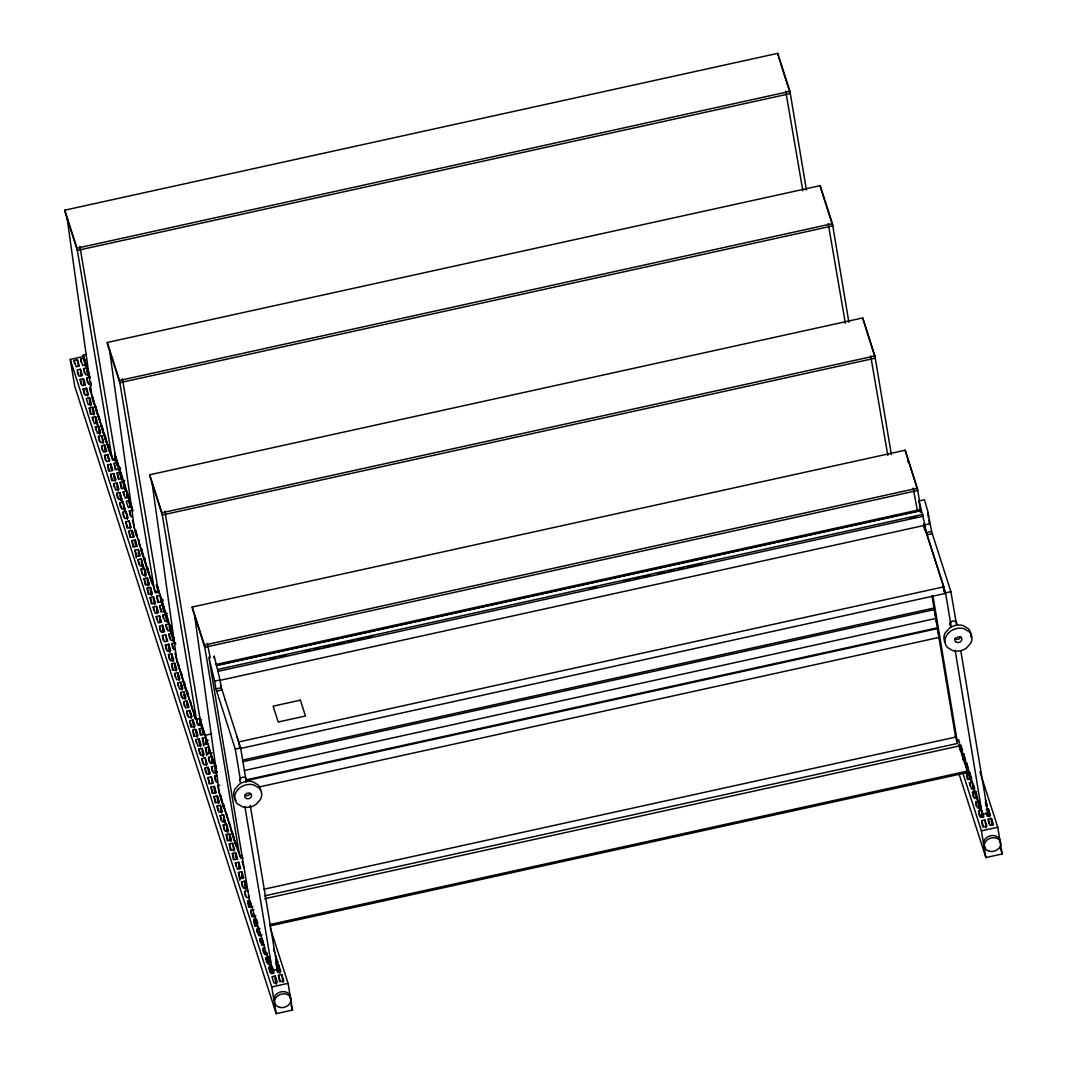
<?xml version="1.0" encoding="UTF-8"?>
<svg xmlns="http://www.w3.org/2000/svg" width="1067" height="1067" viewBox="0 0 1067 1067"><rect width="100%" height="100%" fill="white"/><g stroke="black" fill="none" stroke-linecap="round" stroke-linejoin="round"><path stroke-width="1.5" d="M950.244 623.075L951.297 621.794A3.388 2.734 -17.8 0 1 954.658 621.047L956.045 621.794A3.548 2.854 -17.8 0 1 956.512 624.582L950.897 591.665L931.584 531.486L927.89 511.546L924.449 499.769L919.087 500.957L920.381 512.307M259.001 786.993L939.16 637.386L934.505 609.564L934.012 608.017L242.462 760.131M245.81 781.511L246.25 780.817A3.548 2.854 -17.8 0 0 245.783 778.03L244.383 777.283A3.388 2.734 -17.8 0 0 241.035 778.016L239.982 779.31A3.548 2.854 -17.8 0 0 240.435 782.098M250.238 793.408L249.465 793.128A3.388 2.734 -17.8 0 0 246.117 793.861L245.063 795.142A3.548 2.854 -17.8 0 0 245.53 797.929L246.917 798.676A3.388 2.734 -17.8 0 0 250.278 797.943L251.332 796.649A3.548 2.854 -17.8 0 0 250.865 793.875L250.238 793.408L249.251 794.768A3.388 2.734 -17.8 0 1 245.903 795.515L245.143 795.222M955.325 638.92L956.392 637.626M780.644 63.5L790.314 93.589L77.358 250.412L65.154 212.4L64.78 210.172L777.736 53.35L789.94 91.362L806.425 190.006M64.78 210.172L76.984 248.184L789.94 91.362M821.083 189.446L832.78 225.871L119.837 382.706L107.634 344.694L107.26 342.467L820.203 185.645L832.407 223.657L848.892 322.301M83.746 357.472L83.213 355.191L86.467 354.471M270.271 927.89L288.077 983.347L292.531 1010.049L276.193 1013.65L74.717 386.134L70.249 359.432L83.626 356.485M74.09 360.473L77.358 359.752L79.385 366.074L76.117 366.795L74.09 360.473L74.61 363.62M80.625 359.032L83.893 358.325L85.934 364.647L82.652 365.367L80.625 359.032L81.159 362.18M86.12 360.153L84.706 360.473L86.014 365.421M80.398 369.235L77.131 369.956L79.158 376.278L82.439 375.571L80.398 369.235L81.452 375.531M83.666 368.528L86.947 367.808L88.974 374.13L85.707 374.85L83.666 368.528L84.466 373.237M80.185 379.439L83.453 378.732L85.48 385.054L82.212 385.774L80.185 379.439L80.972 384.16M87.507 382.72L86.72 378.011L89.988 377.291M90.922 383.853L88.748 384.333L86.72 378.011M107.26 342.467L119.464 380.479L832.407 223.657M83.226 388.935L86.494 388.215L88.521 394.537L85.253 395.257L83.226 388.935L84.013 393.643M89.535 397.698L86.267 398.418L88.294 404.74L91.562 404.02L89.535 397.698L90.855 405.553M89.308 407.901L92.589 407.181L94.616 413.503L91.349 414.223L89.308 407.901L90.362 414.183M92.362 417.384L95.63 416.663L97.657 422.985L94.389 423.706L92.362 417.384L92.882 420.518M95.403 426.867L98.671 426.146L100.698 432.468L97.43 433.189L95.403 426.867L95.923 430.001M98.444 436.35L101.712 435.629L103.752 441.951L100.485 442.672L98.444 436.35L99.231 441.058M101.498 445.833L104.766 445.112L106.793 451.434L103.526 452.155L101.498 445.833L102.285 450.541M104.539 455.316L107.807 454.595L109.834 460.917L106.567 461.638L104.539 455.316L105.326 460.024M117.423 465.759L116.383 459.477L113.102 460.197L111.075 453.875M107.58 464.799L110.848 464.078L112.889 470.4L109.608 471.121L107.58 464.799L108.634 471.08M114.129 463.358L117.397 462.638L119.424 468.96L116.156 469.68L114.129 463.358L115.169 469.64M120.691 467.853L119.277 468.16L120.731 476.816M110.635 474.282L113.902 473.561L115.93 479.883L112.662 480.603L110.635 474.282L111.675 480.563M117.17 472.841L120.438 472.121L122.465 478.443L119.197 479.163L117.17 472.841L118.224 479.123M862.683 317.939L875.26 358.165L162.304 514.988L150.1 476.989L149.74 474.762L862.683 317.939L874.887 355.938L891.372 454.595M123.345 480.83L124.759 480.523M113.676 483.764L116.943 483.044L118.971 489.366L115.703 490.086L113.676 483.764L114.196 486.912M120.211 482.324L123.479 481.604L125.506 487.939L122.238 488.646L120.211 482.324L121.265 488.619M117.503 497.969L116.716 493.247L119.984 492.527L122.812 503.571M123.252 491.807L126.533 491.1L128.56 497.422L125.292 498.142L123.252 491.807L123.785 494.955M122.011 498.849L118.744 499.569L116.716 493.247M120.544 507.452L119.757 502.73L123.038 502.01L125.853 513.054M129.574 500.583L126.306 501.303L128.333 507.625L131.601 506.905L129.574 500.583L130.627 506.865M125.066 508.345L121.798 509.052L119.757 502.73M122.812 512.213L126.079 511.506L128.107 517.828L124.839 518.549L122.812 512.213L123.599 516.935M130.134 515.494L129.347 510.786L132.615 510.066M149.74 474.762L161.931 512.774L874.887 355.938M125.853 521.71L129.12 520.989L131.148 527.311L127.88 528.032L125.853 521.71L126.906 527.992M128.894 531.193L132.161 530.472L134.202 536.794L130.934 537.515L128.894 531.193L129.947 537.475M131.948 540.676L135.216 539.955L137.243 546.277L133.975 546.998L131.948 540.676L132.988 546.958M134.989 550.159L138.257 549.438L140.284 555.76L137.016 556.481L134.989 550.159L136.296 558.014M138.817 564.35L138.03 559.642L141.297 558.921L144.125 569.951M143.338 565.243L140.057 565.963L138.03 559.642M141.084 569.124L144.352 568.404L146.379 574.726L143.111 575.446L141.084 569.124L141.871 573.833M144.125 578.607L147.393 577.887L149.42 584.209L146.152 584.929L144.125 578.607L145.179 584.889M147.166 588.09L150.434 587.37L152.461 593.692L149.193 594.412L147.166 588.09L148.22 594.372M150.207 597.573L153.488 596.853L155.515 603.175L152.248 603.895L150.207 597.573L151.261 603.855M156.756 596.133L160.023 595.413L162.051 601.735L158.783 602.455L156.756 596.133L157.796 602.415M162.904 599.307L161.49 599.614L162.371 604.949M163.411 600.881L161.997 601.201L163.358 609.59M153.261 607.056L156.529 606.336L158.556 612.658L155.289 613.378L153.261 607.056L153.781 610.204M160.85 611.898L159.797 605.616L163.064 604.896L166.665 620.647M165.092 611.218L161.824 611.938L159.797 605.616M905.163 450.221L917.727 490.46L204.784 647.282L192.58 609.27L192.207 607.043L905.163 450.221L917.367 488.233L919.367 500.263M166.065 613.872L167.479 613.552M156.302 616.539L159.57 615.819L161.597 622.141L158.329 622.861L156.302 616.539L156.822 619.687M162.838 615.099L166.105 614.379L168.146 620.714L164.878 621.421L162.838 615.099L163.371 618.246M162.611 625.302L159.343 626.022L161.384 632.344L164.651 631.624L162.611 625.302L163.664 631.597M165.892 624.582L169.16 623.875L171.187 630.197L167.919 630.917L165.892 624.582L166.679 629.303M171.547 626.222L170.133 626.542L172.774 637.959L171.24 633.211M162.397 635.505L165.665 634.785L167.692 641.12L164.425 641.827L162.397 635.505L163.184 640.227M168.933 634.078L172.2 633.358L174.228 639.68L170.96 640.4L168.933 634.078L169.72 638.786M165.438 644.988L168.706 644.281L170.733 650.603L167.466 651.323L165.438 644.988L166.225 649.71M172.761 648.269L171.974 643.561L175.241 642.841M192.207 607.043L204.411 645.055L917.367 488.233M168.479 654.484L171.747 653.764L173.788 660.086L170.507 660.806L168.479 654.484L169.266 659.193M171.534 663.967L174.801 663.247L176.829 669.569L173.561 670.289L171.534 663.967L172.574 670.249M174.575 673.45L177.842 672.73L179.87 679.052L176.602 679.772L174.575 673.45L175.095 676.585M215.801 664.514L920.968 509.412M216.948 665.301L920.514 510.546M219.242 664.914L921.154 510.519M217.908 669.436L923.088 514.321M269.738 659.153L276.246 657.725M279.487 657.019L285.996 655.591M303.868 651.657L310.364 650.23M313.618 649.51L320.113 648.082M323.368 647.362L329.863 645.935M333.117 645.215L344.481 642.721M347.735 642.001L354.231 640.573M357.485 639.853L363.98 638.426M367.235 637.719L372.103 636.639M589.838 588.744L596.333 587.317M623.955 581.248L630.464 579.808M633.705 579.101L640.213 577.674M643.454 576.954L649.963 575.526M658.086 573.739L664.581 572.312M667.835 571.592L674.331 570.165M677.585 569.445L684.08 568.017M687.335 567.311L701.953 564.083M909.938 518.335L916.433 516.908M218.215 671.29L923.408 516.161M177.615 682.933L180.883 682.213L182.91 688.535L179.643 689.255L177.615 682.933L178.149 686.068M240.475 780.244L235.274 749.074L215.947 688.895L214.654 681.106L220.015 679.932L214.187 656.005L214.107 658.192M951.297 627.289L945.535 592.839L926.223 532.66L924.916 524.871L930.277 523.697M219.402 680.466L924.582 525.351M180.656 692.416L183.937 691.696L185.965 698.018L182.697 698.738L180.656 692.416L181.443 697.124M215.947 688.895L221.309 687.722L220.015 679.932M926.223 532.66L931.584 531.486M216.668 691.109L222.029 689.936M926.93 534.874L932.291 533.7M183.644 701.713L186.912 700.992L188.952 707.314L185.671 708.035L183.644 701.713L184.431 706.421M186.685 711.196L189.966 710.475L191.993 716.797L188.726 717.517L186.685 711.196L187.485 715.904M189.739 720.678L193.007 719.958L195.034 726.28L191.767 727L189.739 720.678L190.78 726.96M201.57 724.84L199.542 718.518L196.275 719.238L198.302 725.56L201.57 724.84L202.89 732.696M201.543 719.665L200.129 719.972L201.25 726.654M200.636 721.559L200.929 723.346L197.262 724.186L161.931 512.774M192.78 730.161L196.048 729.441L198.075 735.763L194.808 736.483L192.78 730.161L193.834 736.443M199.316 728.721L202.583 728.001L204.624 734.323L201.356 735.043L199.316 728.721L200.369 735.003M211.759 733.856L205.251 735.283L205.544 737.07M195.821 739.644L199.102 738.924L201.13 745.246L197.862 745.966L195.821 739.644L196.355 742.792M202.37 738.204L205.638 737.484L207.665 743.806L204.397 744.526L202.37 738.204L203.677 746.06M208.158 740.258L206.745 740.565L207.038 742.352M198.875 749.127L202.143 748.407L204.17 754.729L200.903 755.449L198.875 749.127L199.662 753.836M206.718 755.543L205.411 747.687L208.679 746.967L210.706 753.289M212.226 752.929L207.438 754.009L205.411 747.687M235.274 749.074L240.635 747.9L246.384 782.338M945.535 592.839L950.897 591.665M944.922 593.519L239.888 748.607L238.768 741.925L943.815 586.837L944.922 593.519L942.668 586.063M201.916 758.61L205.184 757.89L207.211 764.212L203.944 764.932L201.916 758.61L202.703 763.318M211.719 756.45L208.452 757.17L210.479 763.492L213.76 762.772L211.719 756.45L212.773 762.732M204.957 768.093L208.225 767.373L210.266 773.695L206.985 774.415L204.957 768.093L205.744 772.815M212.293 771.374L211.506 766.653L216.294 765.599M214.88 765.906L215.174 767.68L216.588 767.373M242.956 761.678L934.505 609.564M208.012 777.576L211.279 776.856L213.307 783.178L210.039 783.898L208.012 777.576L209.052 783.858M215.334 780.857L214.547 776.136L216.721 775.656M244.436 770.507L935.986 618.393M211.053 787.059L214.32 786.339L216.348 792.661L213.08 793.381L211.053 787.059L212.106 793.341M219.775 785.152L217.588 785.619L220.669 798.236M246.624 779.764L938.173 627.649M246.13 780.671L937.68 628.543M214.094 796.542L217.361 795.822L219.402 802.157L216.121 802.864L214.094 796.542L215.147 802.837M217.135 806.025L220.416 805.318L222.443 811.64L219.175 812.36L217.135 806.025L217.935 810.747M220.976 820.23L220.189 815.521L223.456 814.801L226.271 825.831M225.484 821.123L222.216 821.843L220.189 815.521M223.23 825.004L226.497 824.284L228.525 830.606L225.257 831.326L223.23 825.004L224.017 829.713M226.271 834.487L229.552 833.767L231.579 840.089L228.311 840.809L226.271 834.487L227.324 840.769M229.325 843.97L232.593 843.25L234.62 849.572L231.352 850.292L229.325 843.97L230.365 850.252M232.366 853.453L235.634 852.733L237.661 859.055L234.393 859.775L232.366 853.453L233.42 859.735M242.116 855.947L239.742 856.468L204.411 645.055M243.116 857.855L240.929 858.335L238.901 852.013M235.407 862.936L238.675 862.216L240.715 868.538L237.434 869.258L235.407 862.936L235.94 866.071M238.461 872.419L241.729 871.699L243.756 878.021L240.488 878.741L238.461 872.419L239.768 880.275M241.502 881.902L244.77 881.182L246.797 887.504L243.529 888.224L241.502 881.902L242.289 886.61M245.33 896.093L244.543 891.385L247.811 890.665M264.029 889.211L955.579 737.097L957.606 743.432L264.429 895.907M248.758 897.227L246.57 897.707L244.543 891.385M248.638 907.15L247.584 900.868L249.771 900.388M264.589 898.761L961.62 745.433M252.892 906.47L249.625 907.19L247.584 900.868M960.393 750.848L962.567 750.368L961.554 747.207M251.679 916.633L250.638 910.351L253.906 909.631M961.407 754.009L963.581 753.529L965.101 758.277M255.933 915.953L252.666 916.673L250.638 910.351M963.434 760.331L965.608 759.851M254.733 926.116L253.679 919.834L256.947 919.114M964.448 763.492L966.635 763.012L968.156 767.76M257.894 925.676L255.707 926.156L253.679 919.834M966.475 769.814L968.663 769.334M269.524 924.622L967.569 771.081L967.782 772.415L269.751 925.956M257.254 932.465L256.72 929.317L260.001 928.597M966.409 773.215L969.676 772.495L971.704 778.817L968.436 779.537L966.409 773.215L967.449 779.497M262.029 934.932L258.761 935.639L256.72 929.317M260.295 941.948L259.774 938.8L261.949 938.333M969.97 785.846L969.45 782.698L972.717 781.978M263.976 944.655L261.802 945.135L259.774 938.8M264.989 947.816L262.815 948.296L264.843 954.618L267.03 954.138M973.277 796.902L972.49 792.181L975.758 791.461L976.785 794.622M977.799 797.796L974.531 798.503L972.49 792.181M266.643 962.487L265.856 957.779L268.044 957.299M976.332 806.385L975.545 801.664L978.812 800.957L980.12 808.799M270.071 963.621L267.884 964.101L265.856 957.779M275.513 962.421L277.7 961.941L278.487 966.649M269.698 971.97L268.911 967.262L271.085 966.782M276.54 965.582L278.714 965.101L280.741 971.423L277.473 972.144L276.46 968.983M978.586 811.16L981.853 810.44L983.881 816.762L980.613 817.482L978.586 811.16L979.373 815.868M986.215 809.48L988.389 808.999L990.429 815.321L987.148 816.042L986.135 812.881M272.498 973.758L270.498 964.981L272.272 970.503L277.633 969.329L250.225 805.305M955.138 650.256L982.254 814.454L987.895 813.094L960.767 650.71M275.219 976.025L271.952 976.745L273.979 983.067L277.247 982.347L275.219 976.025L276.526 983.881M278.487 975.305L281.755 974.584L283.782 980.906L280.514 981.627L278.487 975.305L279.541 981.587M981.627 820.643L984.894 819.923L986.935 826.245L983.654 826.965L981.627 820.643L982.68 826.925M988.175 819.203L991.443 818.482L993.47 824.804L990.203 825.525L988.175 819.203L988.962 823.911M70.249 359.432L271.725 986.948L288.077 983.347M963.088 773.788L981.4 830.846L997.752 827.245L1002.22 853.947L985.868 857.548L958.9 773.562M959.74 636.892L961.14 637.639A3.548 2.854 -17.8 0 1 961.594 640.413L960.54 641.707A3.388 2.734 -17.8 0 1 957.192 642.441L955.792 641.694M954.778 638.533L956.179 639.28A3.388 2.734 -17.8 0 0 959.526 638.546L960.58 637.252A3.548 2.854 -17.8 0 0 960.807 636.506M919.087 500.957L924.916 524.871M778.617 57.165L780.137 61.913M785.725 91.202L802.851 190.793M828.205 223.496L845.331 323.088M870.672 355.791L887.811 455.382M913.152 488.072L917.447 510.853M943.908 587.157L923.569 523.804L924.689 530.486M923.929 525.337L925.849 531.326M938.653 635.839L939.16 637.386M979.946 771.788L997.752 827.245M985.348 799.516L987.375 805.838M1000.179 847.611L1002.22 853.947M986.575 808.946L987.895 813.094M973.731 785.139L974.745 788.3L971.477 789.02L969.45 782.698M979.319 802.531L980.84 807.279L977.572 807.986L975.545 801.664M958.593 739.684L959.513 742.552M967.649 767.893L964.501 758.077L964.861 760.291M965.235 761.465L967.009 769.907M959.433 745.74L967.569 771.081M981.24 814.241L982.267 817.415M958.9 744.739L967.782 772.415M959.193 746.527L960.727 751.275M79.905 246.464L115.876 458.81L112.315 459.597L76.984 248.184M122.385 378.745L158.356 591.105L154.782 591.892L119.464 380.479M164.851 511.04L200.823 723.399M207.331 643.334L210.266 657.939M220.442 684.827L240.635 747.9M236.794 736.217L238.715 742.179M83.213 355.191L90.295 377.891M114.743 453.382L133.015 510.92M156.942 584.836L174.481 640.093M175.268 642.547L175.722 643.961M199.662 717.864L216.908 772.241M114.849 454.742L116.383 459.477M273.632 949.297L274.659 952.458M277.7 961.941L275.673 955.619L276.98 963.474M114.863 455.649L117.583 465.292M119.584 469.947L121.918 479.59L119.891 473.255M123.652 482.617L125.719 490.633M156.316 584.769L157.329 587.944M158.223 590.304L159.236 593.479M162.291 602.975L164.638 612.618L162.597 606.296M166.359 615.646L167.879 620.394M199.302 718.651L201.956 726.507M211.106 755.023L213.173 763.025M215.174 767.68L216.694 772.441M291.011 1005.301L292.531 1010.049M117.343 465.332L115.156 456.583M124.972 489.086L123.505 483.258M128.533 500.183L130.054 504.931L127.413 493.501M167.679 622.128L165.558 612.285M202.263 729.815L203.277 732.989M208.358 748.821L209.385 751.995M211.92 759.917L212.947 763.078M275.86 963.808L277.633 969.329M129.347 510.786L131.374 517.108M132.388 520.269L135.216 531.299M137.47 536.074L135.442 529.752L136.229 534.46M152.688 583.489L150.66 577.167L151.447 581.875M153.701 586.65L155.742 592.972L159.01 592.252L156.982 585.93L158.023 592.212M171.974 643.561L174.001 649.883M175.028 653.044L178.096 665.648M211.506 766.653L213.533 772.975L216.801 772.255L214.774 765.933L216.081 773.788M214.547 776.136L216.574 782.458M229.765 823.564L232.593 834.594M237.888 848.852L235.86 842.53L236.647 847.238M241.956 861.496L243.983 867.818M92.482 397.831L111.301 456.436M134.962 530.126L152.754 585.556M195.234 717.851L176.922 660.833L152.141 483.324M238.208 851.719L219.402 793.128L194.607 615.606M92.349 398.471L98.951 419.064M100.992 425.4L109.634 452.315M134.815 530.766L136.349 535.514M141.431 551.359L148.046 571.939M182.884 680.479L186.445 691.563M193.567 713.743L195.088 718.491M221.296 800.103L223.843 808.026M230.952 830.193L235.527 844.45M270.658 961.794L269.124 957.059L270.178 963.341M251.652 907.35L250.158 901.642L253.306 911.458L254.706 919.794M255.346 918.847L254.226 914.299L258.081 928.303M263.856 945.349L262.362 939.64L266.443 955.032M258.774 932.465L259.788 935.639M268.911 967.262L270.938 973.584L274.206 972.864L272.178 966.542L273.219 972.824M214.654 681.106L208.825 657.179L250.638 907.123M991.443 818.482L992.483 824.764M990.95 818.456L992.003 824.738M988.389 808.999L989.709 816.855M985.615 801.077L986.401 805.798M987.615 813.281L988.135 816.335M985.388 802.637L985.908 805.772M984.894 819.923L986.215 827.779M982.254 814.454L982.774 817.522M943.748 587.103L944.575 591.998M980.546 810.066L976.692 796.075L979.213 807.906M979.106 805.638L979.626 808.786M975.758 791.461L976.812 797.756M976.718 798.796L972.624 783.405L974.891 793.715M981.4 830.846L985.868 857.548M927.97 513.24L928.277 517.228M928.757 520.056L929.224 522.87M973.104 788.9L971.717 780.564L968.556 770.747L970.823 781.044M969.676 772.495L970.463 777.216M966.635 763.012L969.036 776.242M963.581 753.529L964.635 759.811M964.515 760.784L960.433 745.406L962.434 754.169M962.967 757.41L963.261 759.197M962.461 755.823L963.128 759.837M959.74 743.939L960.9 750.901M932.891 595.493L957.606 743.432M931.958 595.733L936.906 625.315M937.293 627.649L955.579 737.097M820.203 185.645L820.576 187.872M777.736 53.35L778.11 55.577M281.755 974.584L283.075 982.44M278.714 965.101L280.021 972.957M279.007 969.796L279.541 972.931M277.353 969.516L277.86 972.571M274.993 977.572L276.046 983.854M244.863 806.492L272.272 970.503M270.978 970.477L269.578 962.141L266.43 952.311L268.937 964.141M225.204 699.685L225.35 700.579M271.725 986.948L276.193 1013.65M262.842 945.135L261.442 936.799L258.294 926.97L260.295 935.746M263.082 949.857L263.602 953.004M257.214 920.688L257.734 923.835M255.72 920.021L256.734 926.129M248.598 895.386L249.131 898.521M244.77 881.182L246.077 889.038M244.81 884.303L245.597 889.024M241.729 871.699L242.769 877.981M241.756 874.82L242.289 877.968M235.634 844.077L232.819 833.047L233.606 837.755M238.675 862.216L239.728 868.498M238.715 865.337L239.235 868.485M235.634 852.733L236.687 859.015M235.407 854.28L235.927 857.428M229.285 823.537L226.724 814.081L227.244 817.215M232.593 843.25L233.9 851.106M226.231 814.054L223.683 804.598L224.203 807.732M229.552 833.767L230.859 841.623M229.312 835.314L230.099 840.022M223.71 807.719L220.629 795.115L221.683 801.397M226.497 824.284L227.818 832.14M226.804 828.979L227.324 832.113M223.456 814.801L224.764 822.657M223.496 817.922L224.283 822.63M215.067 770.627L215.587 773.775M220.416 805.318L221.723 813.161M220.442 808.439L220.976 811.574M211.759 759.571L212.28 762.718M210.306 751.648L211.186 756.996M217.361 795.822L218.682 803.678M217.135 797.382L217.921 802.091M208.679 746.967L209.732 753.249M208.719 750.088L209.239 753.235M214.32 786.339L215.374 792.634M206.238 738.978L207.118 744.326M205.638 737.484L206.678 743.766M214.094 787.899L214.614 791.034M205.664 740.605L206.198 743.752M208.719 758.744L209.239 761.891M211.279 776.856L212.32 783.138M202.583 728.001L203.637 734.283M208.225 767.373L209.279 773.655M199.542 718.518L200.596 724.8M207.745 767.36L208.785 773.642M205.184 757.89L206.505 765.746M202.143 748.407L203.45 756.263M202.17 751.528L202.957 756.25M195.781 719.225L193.234 709.755L194.274 716.037M199.102 738.924L200.409 746.78M198.862 740.471L199.649 745.193M193.007 711.302L190.179 700.272L190.966 704.98M196.048 729.441L197.368 737.297M195.821 730.988L196.355 734.136M189.953 701.793L187.125 690.749L187.912 695.471M193.007 719.958L194.314 727.814M192.78 721.505L193.834 727.787M187.499 695.671L184.151 681.493L185.471 689.349M189.966 710.475L191.273 718.331M189.473 710.449L189.993 713.596M184.458 686.188L181.11 672.01L182.164 678.292M186.912 700.992L187.965 707.274M186.485 701.166L187.539 707.448M183.937 691.696L185.245 699.552M181.15 675.131L178.069 662.527L179.123 668.809M183.964 694.817L184.498 697.965M180.883 682.213L182.204 690.069M172.2 633.358L173.508 641.214M180.923 685.334L181.443 688.468M171.454 631.757L173.027 641.187M177.842 672.73L179.149 680.586M169.626 624.955L170.733 631.624M169.16 623.875L170.467 631.717M177.615 674.277L178.136 677.425M169.186 626.996L169.72 630.13M174.801 663.247L176.108 671.103M166.105 614.379L167.426 622.234M174.575 664.794L175.095 667.942M171.747 653.764L173.067 661.62M163.064 604.896L164.118 611.191M171.52 655.311L172.574 661.593M168.706 644.281L170.013 652.124M160.023 595.413L161.077 601.695M168.213 644.255L169.533 652.11M165.665 634.785L166.705 641.08M157.863 589.611L158.316 592.278M162.131 625.289L163.171 631.571M159.57 615.819L160.624 622.101M159.61 618.94L160.13 622.088M156.529 606.336L157.583 612.618M156.556 609.457L157.089 612.605M159.61 627.596L160.13 630.744M150.434 578.714L147.619 567.684L148.406 572.392M153.488 596.853L154.795 604.709M153.261 598.414L153.781 601.548M147.913 572.379L144.579 558.201L145.099 561.349M150.434 587.37L151.754 595.226M150.207 588.917L151.261 595.213M144.085 558.188L141.524 548.718L142.578 555M147.393 577.887L148.7 585.743M147.166 579.434L148.22 585.716M141.564 551.839L138.483 539.235L139.537 545.517M144.352 568.404L145.659 576.26M144.645 573.099L145.165 576.233M141.297 558.921L142.618 566.777M141.337 562.042L142.124 566.75M130.974 504.584L131.428 507.265M138.257 549.438L139.31 555.72M138.297 552.559L138.817 555.694M128.814 498.983L130.134 506.838M135.216 539.955L136.256 546.237M126.906 491.914L127.8 497.262M126.533 491.1L127.573 497.382M134.989 541.502L135.776 546.211M126.56 494.221L127.093 497.355M132.161 530.472L133.215 536.754M123.479 481.604L124.799 489.46M131.935 532.02L132.468 535.167M123.252 483.164L123.785 486.299M129.12 520.989L130.441 528.845M120.438 472.121L121.745 479.977M118.77 466.586L119.437 470.587M126.079 511.506L127.386 519.349M117.397 462.638L118.704 470.494M123.038 502.01L124.346 509.866M114.876 456.303L115.663 461.011M123.332 506.705L123.852 509.853M114.649 457.85L115.169 460.997M119.984 492.527L121.305 500.383M120.024 495.648L120.811 500.37M116.943 483.044L118.25 490.9M116.983 486.165L117.503 489.313M110.848 455.436L108.034 444.392L108.821 449.1M113.902 473.561L115.209 481.417M113.676 475.122L114.196 478.256M107.807 445.939L104.993 434.909L106.3 442.765M110.848 464.078L111.902 470.36M110.621 465.625L111.155 468.773M107.807 454.595L108.861 460.877M105.286 439.604L101.939 425.426L103.259 433.282M107.314 454.582L107.847 457.716M102.245 430.121L98.898 415.943L99.951 422.225M104.766 445.112L105.806 451.394M104.273 445.099L105.326 451.381M101.712 435.629L103.032 443.485M98.938 419.064L95.857 406.46L96.897 412.742M95.883 409.581L92.802 396.977L93.856 403.259M98.671 426.146L99.991 434.002M90.775 381.999L91.295 385.147M97.924 424.559L99.498 433.976M88.774 373.143L89.068 374.917M88.268 371.556L88.934 375.557M92.842 400.098L89.761 387.494L90.548 392.203M95.63 416.663L96.937 424.519M86.947 367.808L88.254 375.664M95.403 418.211L96.19 422.919M86.974 370.929L87.761 375.637M92.589 407.181L93.896 415.036M84.2 358.885L85.307 365.568M83.893 358.325L85.213 366.168M92.362 408.728L92.882 411.875M89.308 399.245L90.362 405.527M86.494 388.215L87.801 396.07M86 388.188L86.534 391.336M83.453 378.732L84.493 385.014M82.959 378.705L84.013 384.987M80.438 372.37L80.959 375.504M77.358 359.752L78.411 366.048M77.398 371.529L77.918 374.677M907.564 458.783L908.017 462.078M109.661 351.03L134.442 528.538M67.194 218.735L91.975 396.244M260.655 790.3A14.164 11.39 -17.8 0 0 258.227 784.992L252.839 781.778A13.578 10.91 -17.8 0 0 239.355 784.205L234.887 789.22A14.164 11.39 -17.8 0 0 236.127 800.463M956.419 637.786A3.388 2.734 -17.8 0 1 959.767 637.052M955.592 641.734A3.548 2.854 -17.8 0 1 955.125 638.96M950.51 625.902A3.548 2.854 -17.8 0 1 950.043 623.115M970.783 637.052A14.164 11.39 -17.8 0 0 968.489 628.77L963.101 625.542A13.578 10.91 -17.8 0 0 949.63 627.97L945.149 632.984A14.164 11.39 -17.8 0 0 944.748 641.76M273.952 1000.299A8.389 6.749 -17.8 0 1 282.088 991.643A8.389 6.749 -17.8 0 1 290.317 998.485M983.641 844.197A8.389 6.749 -17.8 0 1 991.777 835.541A8.389 6.749 -17.8 0 1 999.992 842.383M985.294 847.291A8.389 6.749 -17.8 0 1 984.201 845.864M237.781 789.673L235.9 792.381A14.164 11.39 -17.8 0 0 237.154 803.638L242.542 806.865A13.578 10.91 -17.8 0 0 256.013 804.425L260.495 799.41A14.164 11.39 -17.8 0 0 259.241 788.166L253.853 784.939A13.578 10.91 -17.8 0 0 240.382 787.379L237.781 789.673M948.056 633.438L946.176 636.159A14.164 11.39 -17.8 0 0 947.416 647.402L952.804 650.63A13.578 10.91 -17.8 0 0 966.289 648.189L970.757 643.174A14.164 11.39 -17.8 0 0 969.503 631.931L964.128 628.703A13.578 10.91 -17.8 0 0 950.644 631.144L948.056 633.438M300.374 700.179L273.139 706.167L278.22 722.012L305.469 716.01L300.374 700.179M279.714 1007.395A8.389 6.749 -17.8 0 0 291.011 998.912A8.389 6.749 -17.8 0 0 277.793 995.831A8.389 6.749 -17.8 0 0 279.714 1007.395M989.402 851.293A8.389 6.749 -17.8 0 0 1000.699 842.81A8.389 6.749 -17.8 0 0 987.468 839.729A8.389 6.749 -17.8 0 0 989.402 851.293"/></g></svg>
